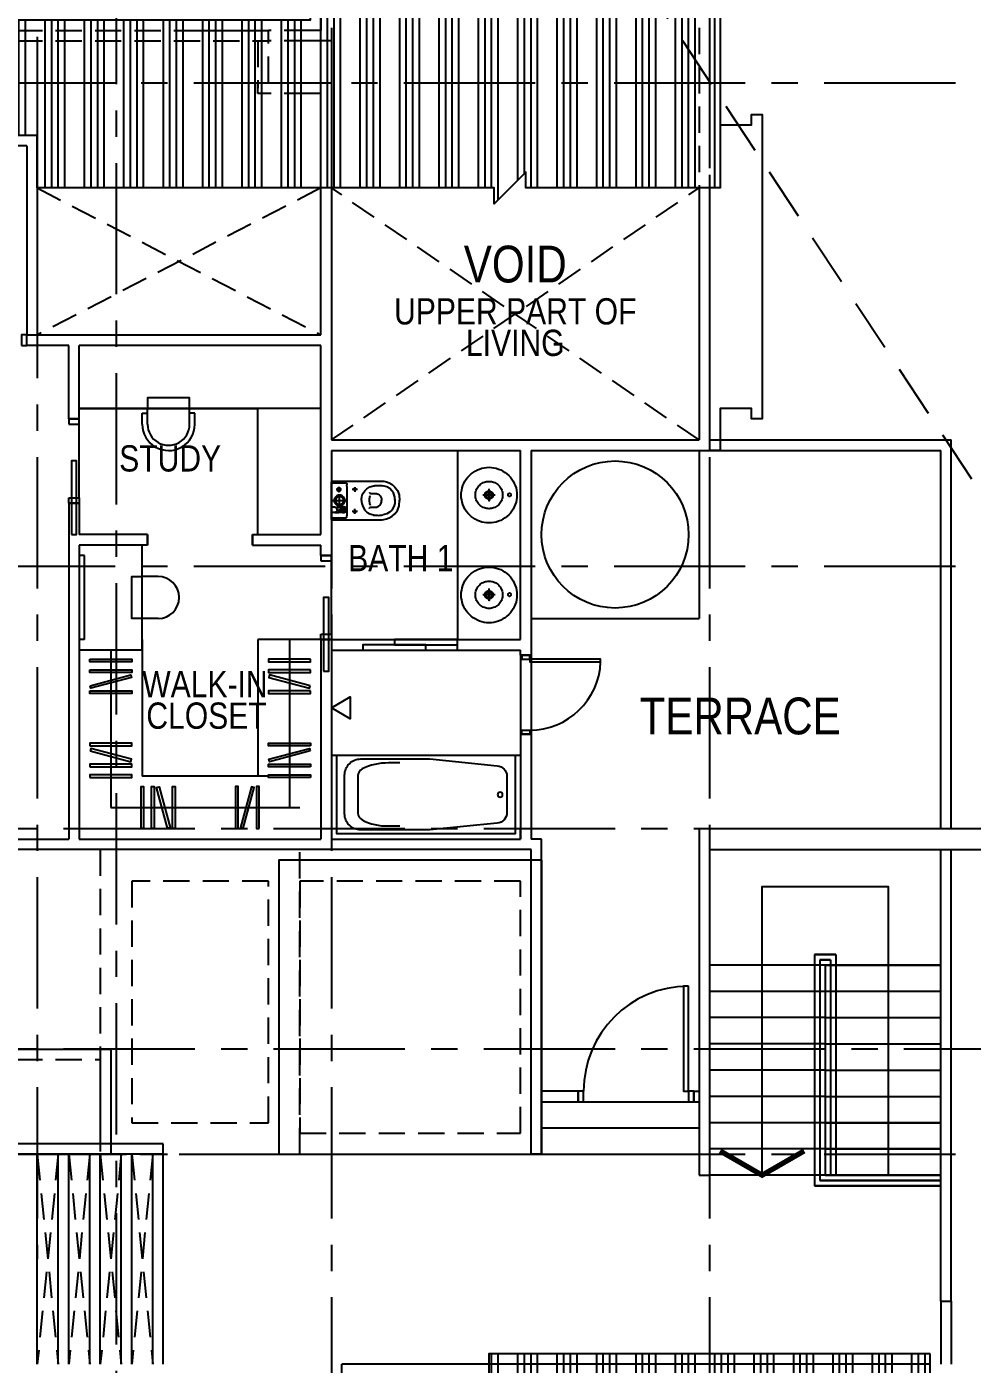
# Model space of a CAD drawing. Extents: x -202 to 81900, y 0 to 57000.
# Drawn here: x 48200 to 57200, y 31961 to 44696 of the extents above; entities that cross this region are included whole.
import ezdxf
from ezdxf.enums import TextEntityAlignment as Align

# ---------------------------------------------------------------- set-up
doc = ezdxf.new("R2010")
doc.units = 0
doc.header["$LTSCALE"] = 1000
doc.header["$MEASUREMENT"] = 0
for name, pattern in [('CENTER', [2, 1.25, -0.25, 0.25, -0.25]), ('DASHED', [0.75, 0.5, -0.25]), ('HIDDEN', [0.375, 0.25, -0.125])]:
    doc.linetypes.add(name, pattern=pattern)
doc.layers.get('0').update_dxf_attribs({"linetype": 'CONTINUOUS'})
for name, color, linetype in [('A-_ANOTGRID_E-', 8, 'CENTER'), ('A-_ANOTSYBL_E-', 7, 'CONTINUOUS'), ('A-_DOOR----_E-', 7, 'CONTINUOUS'), ('A-_FIXR----_E-', 7, 'CONTINUOUS'), ('A-_FURT----_E-', 4, 'CONTINUOUS'), ('A-_ROOF----_E-', 5, 'CONTINUOUS'), ('A-_ROOF----_H-', 8, 'CONTINUOUS'), ('A-_SANIFIXR_E-', 7, 'CONTINUOUS'), ('A-_SITESTBK_E-', 1, 'DASHED'), ('A-_SLABSTEP_E-', 7, 'CONTINUOUS'), ('A-_SPAC----_E-', 7, 'CONTINUOUS'), ('A-_STRC----_E-', 7, 'CONTINUOUS'), ('A-_WALL----_E-', 1, 'CONTINUOUS'), ('A-_WALLPARP_E-', 7, 'CONTINUOUS'), ('A-_WALLSTRU_E-', 3, 'CONTINUOUS'), ('A-_WIND----_E-', 7, 'CONTINUOUS'), ('MERGE', 7, 'CONTINUOUS')]:
    doc.layers.add(name, color=color, linetype=linetype)
doc.styles.add('ARIAL-NARROW', font='ARIALN.TTF')

# ---------------------------------------------------------------- blocks, each defined once
blk = doc.blocks.new('HEM_DURA0401')
at = {"layer": 'MERGE', "color": 7}
for p, q in [((-69, 257), (-91, 250)), ((-47, 262), (-69, 257)), ((-24, 265), (-47, 262)), ((-1, 266), (-24, 265)), ((22, 265), (-1, 266)), ((45, 262), (22, 265)), ((68, 257), (45, 262)), ((90, 250), (68, 257)), ((-230, 133), (-241, 113)), ((-218, 153), (-230, 133)), ((-204, 171), (-218, 153)), ((-188, 188), (-204, 171)), ((-171, 204), (-188, 188)), ((-153, 218), (-171, 204)), ((-133, 230), (-153, 218)), ((-113, 241), (-133, 230)), ((-91, 250), (-113, 241)), ((111, 241), (90, 250)), ((132, 230), (111, 241)), ((151, 218), (132, 230)), ((170, 204), (151, 218)), ((187, 188), (170, 204)), ((202, 171), (187, 188)), ((216, 153), (202, 171)), ((229, 133), (216, 153)), ((240, 113), (229, 133)), ((-265, 24), (-266, 1)), ((-266, 1), (-265, -23)), ((-262, 47), (-265, 24)), ((-257, 69), (-262, 47)), ((-250, 91), (-257, 69)), ((-241, 113), (-250, 91)), ((248, 91), (240, 113)), ((255, 69), (248, 91)), ((260, 47), (255, 69)), ((263, 24), (260, 47)), ((264, 1), (263, 24)), ((263, -23), (264, 1)), ((-265, -23), (-262, -45)), ((-262, -45), (-257, -68)), ((-257, -68), (-250, -90)), ((-250, -90), (-241, -111)), ((-241, -111), (-230, -132)), ((229, -132), (240, -111)), ((240, -111), (248, -90)), ((248, -90), (255, -68)), ((255, -68), (260, -45)), ((260, -45), (263, -23)), ((-230, -132), (-218, -151)), ((-218, -151), (-204, -170)), ((-204, -170), (-188, -187)), ((-188, -187), (-171, -202)), ((-171, -202), (-153, -217)), ((-153, -217), (-133, -229)), ((-133, -229), (-113, -240)), ((-113, -240), (-91, -249)), ((-91, -249), (-69, -255)), ((68, -255), (90, -249)), ((90, -249), (111, -240)), ((111, -240), (132, -229)), ((132, -229), (151, -217)), ((151, -217), (170, -202)), ((170, -202), (187, -187)), ((187, -187), (202, -170)), ((202, -170), (216, -151)), ((216, -151), (229, -132)), ((-69, -255), (-47, -260)), ((-47, -260), (-24, -264)), ((-24, -264), (-1, -265)), ((-1, -265), (22, -264)), ((22, -264), (45, -260)), ((45, -260), (68, -255))]:
    blk.add_line(p, q, dxfattribs=at)
at = {"layer": 'MERGE', "color": 8}
for p, q in [((-14, 200), (-15, 198)), ((-15, 198), (-15, 196)), ((-15, 196), (-15, 193)), ((-15, 193), (-14, 191)), ((-13, 203), (-14, 200)), ((-14, 191), (-13, 189)), ((-11, 205), (-13, 203)), ((-13, 189), (-11, 187)), ((-9, 206), (-11, 205)), ((-11, 187), (-9, 185)), ((-6, 208), (-9, 206)), ((-9, 185), (-6, 183)), ((-4, 209), (-6, 208)), ((-6, 183), (-4, 182)), ((-1, 209), (-4, 209)), ((-4, 182), (-1, 182)), ((2, 210), (-1, 209)), ((-1, 182), (2, 182)), ((5, 209), (2, 210)), ((2, 182), (5, 182)), ((8, 209), (5, 209)), ((5, 182), (8, 182)), ((11, 208), (8, 209)), ((8, 182), (11, 183)), ((13, 206), (11, 208)), ((11, 183), (13, 185)), ((15, 205), (13, 206)), ((13, 185), (15, 187)), ((17, 203), (15, 205)), ((15, 187), (17, 189)), ((18, 200), (17, 203)), ((17, 189), (18, 191)), ((19, 198), (18, 200)), ((18, 191), (19, 193)), ((19, 196), (19, 198)), ((19, 193), (19, 196)), ((-57, 0), (60, 0)), ((-39, 3), (-40, -1)), ((-38, 10), (-39, 6)), ((-39, 6), (-39, 3)), ((-37, 13), (-38, 10)), ((-36, 16), (-37, 13)), ((-34, 19), (-36, 16)), ((-32, 22), (-34, 19)), ((-30, 25), (-32, 22)), ((-28, 27), (-30, 25)), ((-25, 30), (-28, 27)), ((-26, 4), (-27, 2)), ((-27, 2), (-27, -1)), ((-25, 8), (-26, 6)), ((-26, 6), (-26, 4)), ((-23, 32), (-25, 30)), ((-24, 11), (-25, 8)), ((-23, 13), (-24, 11)), ((-20, 34), (-23, 32)), ((-22, 15), (-23, 13)), ((-20, 16), (-22, 15)), ((-17, 35), (-20, 34)), ((-19, 18), (-20, 16)), ((-17, 20), (-19, 18)), ((-14, 36), (-17, 35)), ((-15, 21), (-17, 20)), ((-13, 22), (-15, 21)), ((-10, 38), (-14, 36)), ((-11, 23), (-13, 22)), ((-9, 24), (-11, 23)), ((-7, 38), (-10, 38)), ((-7, 25), (-9, 24)), ((-3, 39), (-7, 38)), ((-5, 26), (-7, 25)), ((-2, 26), (-5, 26)), ((0, 39), (-3, 39)), ((0, 26), (-2, 26)), ((0, 60), (0, -58)), ((3, 39), (0, 39)), ((2, 26), (0, 26)), ((5, 26), (2, 26)), ((7, 38), (3, 39)), ((7, 25), (5, 26)), ((10, 38), (7, 38)), ((9, 24), (7, 25)), ((11, 23), (9, 24)), ((14, 36), (10, 38)), ((13, 22), (11, 23)), ((15, 21), (13, 22)), ((17, 35), (14, 36)), ((17, 20), (15, 21)), ((20, 34), (17, 35)), ((19, 18), (17, 20)), ((20, 16), (19, 18)), ((23, 32), (20, 34)), ((22, 15), (20, 16)), ((23, 13), (22, 15)), ((25, 30), (23, 32)), ((24, 11), (23, 13)), ((25, 8), (24, 11)), ((28, 27), (25, 30)), ((26, 6), (25, 8)), ((26, 4), (26, 6)), ((27, 2), (26, 4)), ((27, -1), (27, 2)), ((30, 25), (28, 27)), ((32, 22), (30, 25)), ((34, 19), (32, 22)), ((36, 16), (34, 19)), ((37, 13), (36, 16)), ((38, 10), (37, 13)), ((39, 6), (38, 10)), ((39, 3), (39, 6)), ((40, -1), (39, 3)), ((-40, -1), (-39, -4)), ((-39, -4), (-39, -8)), ((-39, -8), (-38, -11)), ((-38, -11), (-37, -14)), ((-37, -14), (-36, -17)), ((-36, -17), (-34, -20)), ((-34, -20), (-32, -23)), ((-32, -23), (-30, -26)), ((-30, -26), (-28, -29)), ((-28, -29), (-25, -31)), ((-27, -1), (-27, -3)), ((-27, -3), (-26, -5)), ((-26, -5), (-26, -8)), ((-26, -8), (-25, -10)), ((-25, -10), (-24, -12)), ((-25, -31), (-23, -33)), ((-24, -12), (-23, -14)), ((-23, -14), (-22, -16)), ((-23, -33), (-20, -35)), ((-22, -16), (-20, -18)), ((-20, -18), (-19, -20)), ((-20, -35), (-17, -37)), ((-19, -20), (-17, -21)), ((-17, -21), (-15, -23)), ((-17, -37), (-14, -38)), ((-15, -23), (-13, -24)), ((-14, -38), (-10, -39)), ((-13, -24), (-11, -25)), ((-11, -25), (-9, -26)), ((-10, -39), (-7, -40)), ((-9, -26), (-7, -26)), ((-7, -26), (-5, -27)), ((-7, -40), (-3, -40)), ((-5, -27), (-2, -27)), ((-3, -40), (0, -40)), ((-2, -27), (0, -27)), ((0, -27), (2, -27)), ((0, -40), (3, -40)), ((2, -27), (5, -27)), ((3, -40), (7, -40)), ((5, -27), (7, -26)), ((7, -26), (9, -26)), ((7, -40), (10, -39)), ((9, -26), (11, -25)), ((10, -39), (14, -38)), ((11, -25), (13, -24)), ((13, -24), (15, -23)), ((14, -38), (17, -37)), ((15, -23), (17, -21)), ((17, -21), (19, -20)), ((17, -37), (20, -35)), ((19, -20), (20, -18)), ((20, -18), (22, -16)), ((20, -35), (23, -33)), ((22, -16), (23, -14)), ((23, -14), (24, -12)), ((23, -33), (25, -31)), ((24, -12), (25, -10)), ((25, -10), (26, -8)), ((25, -31), (28, -29)), ((26, -5), (27, -3)), ((26, -8), (26, -5)), ((27, -3), (27, -1)), ((28, -29), (30, -26)), ((30, -26), (32, -23)), ((32, -23), (34, -20)), ((34, -20), (36, -17)), ((36, -17), (37, -14)), ((37, -14), (38, -11)), ((38, -11), (39, -8)), ((39, -4), (40, -1)), ((39, -8), (39, -4))]:
    blk.add_line(p, q, dxfattribs=at)
blk.add_lwpolyline([(130, 0), (130, 11), (128, 23), (126, 34), (123, 44), (118, 55), (113, 65), (107, 75), (100, 84), (92, 92), (84, 100), (75, 107), (65, 113), (55, 118), (45, 122), (34, 126), (23, 128), (12, 130), (0, 130), (-11, 130), (-22, 128), (-33, 126), (-44, 122), (-55, 118), (-65, 113), (-74, 107), (-83, 100), (-92, 92), (-99, 84), (-106, 75), (-112, 65), (-117, 55), (-122, 44), (-125, 34), (-128, 23), (-129, 11), (-130, 0), (-129, -11), (-128, -23), (-125, -34), (-122, -44), (-117, -55), (-112, -65), (-106, -75), (-99, -84), (-92, -92), (-83, -100), (-74, -106), (-65, -113), (-55, -118), (-44, -122), (-33, -126), (-22, -128), (-11, -129), (0, -130), (12, -129), (23, -128), (34, -126), (45, -122), (55, -118), (65, -113), (75, -106), (84, -100), (92, -92), (100, -84), (107, -75), (113, -65), (118, -55), (123, -44), (126, -34), (128, -23), (130, -11), (130, 0), (130, 0)], close=True, dxfattribs=at)
blk = doc.blocks.new('HEM_DURA2501')
at = {"layer": 'MERGE', "color": 7}
for points in [[(-479, 184), (-484, 184), (-500, 182), (-523, 177), (-550, 167), (-578, 151), (-605, 127), (-628, 95), (-644, 52), (-649, -2)], [(-605, 0), (-605, 4), (-605, 15), (-603, 30), (-598, 50), (-589, 71), (-575, 92), (-554, 111), (-527, 128), (-491, 139)], [(-400, 139), (-402, 140), (-407, 140), (-414, 141), (-423, 142), (-435, 142), (-448, 143), (-462, 142), (-476, 141), (-491, 139)], [(-8, 184), (-24, 184), (-67, 184), (-130, 184), (-204, 184), (-282, 184), (-357, 184), (-419, 184), (-462, 184), (-479, 184)], [(-286, 0), (-286, 4), (-287, 15), (-290, 31), (-295, 50), (-304, 72), (-318, 93), (-338, 112), (-365, 128), (-400, 139)], [(-148, 149), (-149, 142), (-149, 120), (-150, 88), (-150, 49), (-151, 6), (-151, -39), (-151, -82), (-150, -120), (-148, -149)], [(-131, 167), (-132, 167), (-133, 167), (-136, 167), (-138, 167), (-141, 165), (-144, 163), (-146, 160), (-148, 155), (-148, 149)], [(0, 167), (-5, 167), (-17, 167), (-34, 167), (-55, 167), (-77, 167), (-97, 167), (-115, 167), (-127, 167), (-131, 167)], [(-7, 184), (-7, 184), (-6, 184), (-5, 184), (-4, 183), (-3, 183), (-2, 182), (-1, 181), (0, 179), (0, 177)], [(0, 177), (0, 165), (0, 132), (0, 85), (0, 29), (0, -29), (0, -85), (0, -132), (0, -165), (0, -177)], [(-479, -184), (-484, -184), (-500, -182), (-523, -176), (-550, -167), (-578, -151), (-605, -127), (-628, -95), (-644, -52), (-649, 2)], [(-605, 0), (-606, -4), (-605, -15), (-603, -31), (-598, -50), (-590, -71), (-576, -92), (-555, -112), (-528, -128), (-491, -139)], [(-286, 0), (-286, -4), (-287, -15), (-289, -30), (-294, -49), (-303, -70), (-317, -92), (-337, -111), (-365, -128), (-400, -139)], [(-400, -139), (-402, -140), (-407, -140), (-414, -141), (-423, -142), (-435, -142), (-448, -143), (-462, -142), (-476, -141), (-491, -139)], [(-8, -184), (-24, -184), (-67, -184), (-130, -184), (-204, -184), (-282, -184), (-357, -184), (-419, -184), (-462, -184), (-479, -184)], [(-131, -167), (-132, -167), (-133, -167), (-136, -167), (-138, -167), (-141, -165), (-144, -163), (-146, -160), (-148, -155), (-148, -149)], [(0, -167), (-5, -167), (-17, -167), (-34, -167), (-55, -167), (-77, -167), (-97, -167), (-115, -167), (-127, -167), (-131, -167)], [(-7, -184), (-7, -184), (-6, -184), (-5, -184), (-4, -183), (-3, -183), (-2, -182), (-1, -181), (0, -179), (0, -177)]]:
    blk.add_lwpolyline(points, dxfattribs=at)
at = {"layer": 'MERGE', "color": 8}
for points in [[(-362, 76), (-362, 75), (-362, 74), (-363, 73), (-365, 71), (-367, 69), (-369, 68), (-373, 66), (-377, 65), (-381, 65), (-381, 65), (-387, 65), (-393, 65), (-399, 65), (-405, 65), (-411, 65), (-415, 65), (-419, 66), (-422, 66), (-423, 66), (-423, 66), (-425, 65), (-430, 65), (-437, 62), (-446, 59), (-455, 53), (-463, 44), (-471, 32), (-476, 17), (-478, -2)], [(-362, -76), (-362, -75), (-362, -74), (-363, -73), (-365, -71), (-367, -69), (-369, -68), (-373, -66), (-377, -65), (-381, -65), (-381, -65), (-387, -65), (-393, -65), (-399, -65), (-405, -65), (-411, -65), (-415, -65), (-419, -66), (-422, -66), (-423, -66), (-423, -66), (-425, -65), (-430, -65), (-437, -62), (-446, -59), (-455, -53), (-463, -44), (-471, -32), (-476, -17), (-478, 2)], [(-371, 45), (-371, 44), (-369, 40), (-367, 33), (-366, 23), (-364, 12), (-363, -1), (-364, -15), (-366, -31), (-369, -47)], [(-247, 105), (-246, 105), (-241, 105), (-234, 105), (-226, 105), (-218, 105), (-210, 105), (-203, 105), (-199, 105), (-197, 105)], [(-212, 106), (-212, 108), (-213, 110), (-214, 112), (-215, 113), (-216, 114), (-218, 115), (-219, 116), (-221, 117), (-223, 117), (-223, 117), (-225, 117), (-227, 116), (-229, 115), (-230, 114), (-231, 113), (-232, 112), (-233, 110), (-234, 108), (-234, 106), (-234, 106), (-234, 104), (-233, 102), (-232, 101), (-231, 99), (-230, 98), (-229, 97), (-227, 96), (-225, 96), (-223, 95), (-223, 95), (-221, 96), (-219, 96), (-218, 97), (-216, 98), (-215, 99), (-214, 101), (-213, 102), (-212, 104), (-212, 106)], [(-223, 127), (-223, 125), (-223, 121), (-223, 115), (-223, 107), (-223, 100), (-223, 92), (-223, 86), (-223, 82), (-223, 80)], [(-148, 89), (-146, 89), (-140, 89), (-132, 89), (-122, 89), (-111, 89), (-101, 89), (-93, 89), (-87, 89), (-85, 89)], [(-89, 89), (-89, 94), (-91, 98), (-93, 103), (-95, 106), (-98, 110), (-102, 112), (-106, 114), (-111, 116), (-116, 116), (-116, 116), (-121, 116), (-125, 114), (-129, 112), (-133, 110), (-136, 106), (-139, 103), (-141, 98), (-142, 94), (-143, 89), (-143, 89), (-142, 84), (-141, 80), (-139, 75), (-136, 72), (-133, 68), (-129, 66), (-125, 64), (-121, 63), (-116, 62), (-116, 62), (-111, 63), (-106, 64), (-102, 66), (-98, 68), (-95, 72), (-93, 75), (-91, 80), (-89, 84), (-89, 89)], [(-14, 1), (-18, 1), (-30, 1), (-47, 1), (-67, 1), (-88, 1), (-108, 1), (-125, 1), (-137, 1), (-141, 1)], [(-98, 89), (-98, 92), (-99, 95), (-100, 98), (-102, 101), (-104, 103), (-107, 105), (-110, 106), (-113, 107), (-116, 107), (-116, 107), (-119, 107), (-122, 106), (-125, 105), (-127, 103), (-130, 101), (-131, 98), (-133, 95), (-134, 92), (-134, 89), (-134, 89), (-134, 86), (-133, 83), (-131, 80), (-130, 77), (-127, 75), (-125, 74), (-122, 72), (-119, 71), (-116, 71), (-116, 71), (-113, 71), (-110, 72), (-107, 74), (-104, 75), (-102, 77), (-100, 80), (-99, 83), (-98, 86), (-98, 89)], [(-26, 1), (-27, 10), (-29, 19), (-33, 27), (-38, 34), (-44, 40), (-51, 45), (-59, 49), (-68, 51), (-77, 52), (-77, 52), (-87, 51), (-95, 49), (-103, 45), (-110, 40), (-117, 34), (-122, 27), (-125, 19), (-128, 10), (-129, 1), (-129, 1), (-128, -8), (-125, -17), (-122, -25), (-117, -32), (-110, -38), (-103, -43), (-95, -47), (-87, -50), (-77, -50), (-77, -50), (-68, -50), (-59, -47), (-51, -43), (-44, -38), (-38, -32), (-33, -25), (-29, -17), (-27, -8), (-26, 1)], [(-117, 116), (-114, 116), (-106, 116), (-95, 116), (-82, 116), (-68, 117), (-55, 117), (-44, 117), (-37, 117), (-34, 117)], [(-116, 124), (-116, 121), (-116, 115), (-116, 106), (-116, 95), (-116, 84), (-116, 73), (-116, 64), (-116, 58), (-116, 55)], [(-39, 1), (-39, 8), (-41, 14), (-44, 20), (-48, 26), (-52, 30), (-58, 34), (-64, 37), (-70, 39), (-77, 40), (-77, 40), (-84, 39), (-91, 37), (-97, 34), (-102, 30), (-107, 26), (-111, 20), (-114, 14), (-115, 8), (-116, 1), (-116, 1), (-115, -6), (-114, -13), (-111, -19), (-107, -24), (-102, -29), (-97, -32), (-91, -35), (-84, -37), (-77, -38), (-77, -38), (-70, -37), (-64, -35), (-58, -32), (-52, -29), (-48, -24), (-44, -19), (-41, -13), (-39, -6), (-39, 1)], [(-106, 64), (-106, 64), (-103, 65), (-100, 66), (-97, 67), (-93, 69), (-89, 70), (-86, 71), (-84, 72), (-83, 72)], [(-95, 102), (-94, 102), (-91, 102), (-87, 102), (-83, 102), (-78, 102), (-73, 102), (-69, 102), (-66, 102), (-65, 102)], [(-70, 102), (-70, 103), (-70, 105), (-71, 106), (-72, 107), (-73, 108), (-74, 109), (-75, 110), (-77, 110), (-78, 110), (-78, 110), (-80, 110), (-81, 110), (-83, 109), (-84, 108), (-85, 107), (-86, 106), (-87, 105), (-87, 103), (-87, 102), (-87, 102), (-87, 100), (-87, 99), (-86, 97), (-85, 96), (-84, 95), (-83, 94), (-81, 94), (-80, 93), (-78, 93), (-78, 93), (-77, 93), (-75, 94), (-74, 94), (-73, 95), (-72, 96), (-71, 97), (-70, 99), (-70, 100), (-70, 102)], [(-83, 72), (-82, 72), (-79, 72), (-74, 72), (-69, 72), (-63, 72), (-57, 72), (-53, 72), (-50, 72), (-48, 72)], [(-78, 122), (-78, 121), (-78, 118), (-78, 112), (-78, 106), (-78, 100), (-78, 94), (-78, 89), (-78, 85), (-78, 84)], [(-77, 60), (-77, 56), (-77, 45), (-77, 29), (-77, 10), (-77, -9), (-77, -28), (-77, -44), (-77, -55), (-77, -59)], [(-55, 91), (-55, 92), (-55, 94), (-54, 97), (-52, 101), (-50, 106), (-47, 110), (-43, 113), (-37, 115), (-30, 116)], [(-55, 91), (-55, 90), (-55, 88), (-54, 84), (-53, 81), (-51, 76), (-48, 73), (-43, 69), (-37, 67), (-29, 66), (-29, 66), (-21, 66), (-15, 66), (-11, 66), (-7, 66), (-5, 66), (-4, 66), (-3, 66), (-3, 66), (-2, 66)], [(-30, 116), (-29, 116), (-26, 116), (-22, 116), (-18, 116), (-13, 116), (-8, 116), (-4, 116), (-1, 116), (0, 116)], [(-247, -105), (-246, -105), (-241, -105), (-234, -105), (-226, -105), (-218, -105), (-210, -105), (-203, -105), (-199, -105), (-197, -105)], [(-212, -106), (-212, -104), (-213, -102), (-214, -101), (-215, -99), (-216, -98), (-218, -97), (-219, -96), (-221, -96), (-223, -95), (-223, -95), (-225, -96), (-227, -96), (-229, -97), (-230, -98), (-231, -99), (-232, -101), (-233, -102), (-234, -104), (-234, -106), (-234, -106), (-234, -108), (-233, -110), (-232, -112), (-231, -113), (-230, -114), (-229, -115), (-227, -116), (-225, -117), (-223, -117), (-223, -117), (-221, -117), (-219, -116), (-218, -115), (-216, -114), (-215, -113), (-214, -112), (-213, -110), (-212, -108), (-212, -106)], [(-223, -127), (-223, -125), (-223, -121), (-223, -115), (-223, -107), (-223, -100), (-223, -92), (-223, -86), (-223, -82), (-223, -80)], [(-96, -103), (-94, -103), (-89, -103), (-83, -103), (-75, -103), (-66, -103), (-58, -103), (-52, -103), (-47, -103), (-45, -103)], [(-54, -103), (-54, -100), (-55, -97), (-57, -94), (-58, -92), (-60, -90), (-63, -88), (-66, -87), (-69, -86), (-72, -85), (-72, -85), (-75, -86), (-78, -87), (-81, -88), (-83, -90), (-85, -92), (-87, -94), (-88, -97), (-89, -100), (-89, -103), (-89, -103), (-89, -106), (-88, -109), (-87, -112), (-85, -114), (-83, -116), (-81, -118), (-78, -119), (-75, -120), (-72, -121), (-72, -121), (-69, -120), (-66, -119), (-63, -118), (-60, -116), (-58, -114), (-57, -112), (-55, -109), (-54, -106), (-54, -103)], [(-62, -103), (-62, -101), (-62, -100), (-63, -98), (-64, -97), (-65, -95), (-67, -94), (-68, -94), (-70, -93), (-72, -93), (-72, -93), (-74, -93), (-75, -94), (-77, -94), (-78, -95), (-79, -97), (-80, -98), (-81, -100), (-81, -101), (-82, -103), (-82, -103), (-81, -105), (-81, -106), (-80, -108), (-79, -109), (-78, -111), (-77, -112), (-75, -112), (-74, -113), (-72, -113), (-72, -113), (-70, -113), (-68, -112), (-67, -112), (-65, -111), (-64, -109), (-63, -108), (-62, -106), (-62, -105), (-62, -103)], [(-72, -125), (-72, -123), (-72, -119), (-72, -113), (-72, -106), (-72, -98), (-72, -90), (-72, -84), (-72, -80), (-72, -78)]]:
    blk.add_lwpolyline(points, dxfattribs=at)
blk = doc.blocks.new('TUB6')
at = {"layer": 'A-_FIXR----_E-'}
blk.add_lwpolyline([(1700, 375), (0, 375), (0, -375), (1700, -375)], close=True, dxfattribs=at)
blk.add_lwpolyline([(172, -274), (813, -338), (1471, -338, 0.414214), (1624, -185), (1624, 185, 0.414214), (1471, 338), (813, 338), (172, 274, 0.386807), (80, 173), (80, -173, 0.386807)], format="xyb", close=True, dxfattribs=at)
blk.add_lwpolyline([(1100, 300), (1207, 300, -0.120814), (1458, 243, -0.197037), (1500, 179), (1500, -179, -0.197037), (1458, -243, -0.120814), (1207, -300), (1100, -300, -0.096183)], format="xyb", dxfattribs=at)
blk.add_circle((144, -2), 23.9, dxfattribs=at)
blk = doc.blocks.new('SANISHSP')
blk.add_lwpolyline([(0, 0), (-52, -90), (52, -90)], close=True)
blk = doc.blocks.new('DOOR100A')
for points in [[(50, 50), (85, 50), (85, 950), (50, 950)], [(0, -50), (50, -50), (50, 50), (0, 50)], [(1000, -50), (950, -50), (950, 50), (1000, 50)]]:
    blk.add_lwpolyline(points, close=True)
blk.add_arc((50, 51), 900, 359.9115, 87.9115)

msp = doc.modelspace()

# ---------------------------------------------------------------- hatches: boundary and pattern name
at = {"layer": 'A-_ROOF----_H-'}
h = msp.add_hatch(dxfattribs=at)
h.set_pattern_fill('ANSI34', color=256, scale=500, angle=45, style=0)
h.paths.add_polyline_path([(19899.97, 43761.38), (19899.97, 42661.38), (16499.97, 42661.38), (16499.97, 40761.39), (16599.97, 40761.39), (16599.97, 41561.38), (19499.97, 41561.38), (19499.97, 39661.37), (19999.97, 39661.37), (19999.97, 41561.38), (22899.97, 41561.38), (22899.97, 42161.38), (27249.97, 42161.38), (27249.97, 42011.38), (27549.97, 42311.38), (27549.97, 42161.38), (29199.97, 42161.38), (29199.97, 44261.38), (25499.97, 44261.38), (25499.97, 43761.38)])
h.paths.add_polyline_path([(35699.97, 43161.38), (35699.97, 43661.38), (38599.97, 43661.38), (38599.97, 43161.38), (39099.97, 43161.38), (39099.97, 43661.38), (41899.97, 43661.38), (41899.97, 44761.38), (33099.97, 44761.38), (33099.97, 45261.38), (29399.97, 45261.38), (29399.97, 43161.38), (31049.97, 43161.38), (31049.97, 43311.38), (31349.97, 43011.38), (31349.97, 43161.38)])
h.paths.add_polyline_path([(48299.97, 43161.38), (52649.97, 43161.38), (52649.97, 43011.38), (52949.97, 43311.38), (52949.97, 43161.38), (54799.97, 43161.38), (54799.97, 45261.38), (50899.97, 45261.38), (50899.97, 44761.38), (42099.97, 44761.38), (42099.97, 43661.38), (44899.97, 43661.38), (44899.97, 43161.38), (45399.97, 43161.38), (45399.97, 43661.38), (48299.97, 43661.38)])
h.paths.add_polyline_path([(56799.96, 32061.38), (52599.97, 32061.38), (52599.97, 30461.38), (58149.97, 30461.38), (58149.97, 30611.38), (58449.97, 30311.38), (58449.97, 30461.38), (60899.97, 30461.38), (60899.97, 31061.38), (57799.97, 31061.38), (57799.97, 30961.37), (56799.96, 30961.35)])
h.paths.add_polyline_path([(47599.97, 23261.38), (47599.97, 21261.38), (54599.97, 21261.38), (54599.97, 23261.38), (51249.97, 23261.38), (51249.97, 23411.38), (50949.97, 23111.38), (50949.97, 23261.38)])
h.paths.add_polyline_path([(32099.97, 23261.38), (28749.97, 23261.38), (28749.97, 23111.38), (28449.97, 23411.38), (28449.97, 23261.38), (25099.97, 23261.38), (25099.97, 21261.38), (32099.97, 21261.38)])

# ---------------------------------------------------------------- linework, layer by layer
at = {"layer": 'A-_ANOTGRID_E-'}
for p, q in [((48299.97, 54598.55), (48299.97, 32961.37)), ((51099.97, 54598.55), (51099.97, 20761.37)), ((54699.97, 54598.55), (54699.97, 20761.37)), ((5790, 44161.38), (68200, 44161.38)), ((5790, 39561.37), (68200, 39561.37)), ((4550, 37061.37), (68200, 37061.37)), ((5790, 33961.37), (68200, 33961.37))]:
    msp.add_line(p, q, dxfattribs=at)
at = {"layer": 'A-_ANOTSYBL_E-', "linetype": 'CENTER'}
msp.add_line((49050, 47398.55), (49050, 10780), dxfattribs=at)
msp.add_lwpolyline([(59800.01, 34961.37), (16600, 34961.37), (16600, 38255.03), (4350, 38255.03)], dxfattribs=at)
at = {"layer": 'A-_DOOR----_E-'}
for p, q in [((53499.97, 34461.38), (54499.97, 34461.38)), ((53099.97, 34211.38), (54599.97, 34211.38)), ((53099.97, 33961.38), (54599.97, 33961.38))]:
    msp.add_line(p, q, dxfattribs=at)
for points in [[(48600, 40911.38), (48700, 40911.38), (48700, 40961.38), (48600, 40961.38)], [(48625, 39861.38), (48675, 39861.38), (48675, 40561.38), (48625, 40561.38)], [(48600, 40211.38), (48700, 40211.38), (48700, 40161.38), (48600, 40161.38)], [(50999.97, 39611.38), (51099.97, 39611.38), (51099.97, 39661.38), (50999.97, 39661.38)], [(51024.97, 38561.38), (51074.97, 38561.38), (51074.97, 39261.38), (51024.97, 39261.38)], [(50999.97, 38911.38), (51099.97, 38911.38), (51099.97, 38861.38), (50999.97, 38861.38)], [(54499.97, 35561.38), (54449.97, 35561.38), (54449.97, 34561.38), (54499.97, 34561.38)], [(53499.97, 34561.38), (53449.97, 34561.38), (53449.97, 34461.38), (53499.97, 34461.38)], [(53499.97, 34561.38), (53449.97, 34561.38), (53449.97, 34461.38), (53499.97, 34461.38)], [(54549.97, 34561.38), (54499.97, 34561.38), (54499.97, 34461.38), (54549.97, 34461.38)]]:
    msp.add_lwpolyline(points, close=True, dxfattribs=at)
msp.add_arc((54499.97, 34561.38), 1000.01, 90.203593, 179.999916, dxfattribs=at)
at = {"layer": 'A-_FIXR----_E-'}
for p, q in [((50999.98, 41061.39), (48700.01, 41061.38)), ((48700.01, 41061.38), (50399.97, 41061.38)), ((50399.97, 39861.38), (50399.97, 41061.39)), ((49300, 38761.38), (49300, 39761.38)), ((48750, 39661.38), (48699.97, 39661.38)), ((48750, 38861.38), (48750, 39661.38)), ((48750, 38861.38), (48699.97, 38861.38)), ((49300, 38861.38), (49299.99, 37561.39)), ((50399.98, 38861.38), (50399.98, 37561.38)), ((50999.97, 38861.38), (50399.98, 38861.38)), ((49300, 38761.38), (48700, 38761.38)), ((50499.98, 37561.38), (49299.99, 37561.39))]:
    msp.add_line(p, q, dxfattribs=at)
at = {"layer": 'A-_FIXR----_E-', "color": 8}
for p, q in [((50699.98, 38861.38), (50699.97, 37261.38)), ((49000, 38761.38), (49000, 37261.41)), ((49000, 37261.41), (50799.97, 37261.38))]:
    msp.add_line(p, q, dxfattribs=at)
for points in [[(48800, 38673.88), (49200, 38673.88), (49200, 38648.88), (48800, 38648.88)], [(50899.98, 38673.88), (50499.98, 38673.88), (50499.98, 38648.88), (50899.98, 38648.88)], [(48800, 38573.88), (49200, 38573.88), (49200, 38548.88), (48800, 38548.88)], [(48803.58, 38421.69), (49189.95, 38525.22), (49196.42, 38501.07), (48810.05, 38397.54)], [(50899.98, 38573.88), (50499.98, 38573.88), (50499.98, 38548.88), (50899.98, 38548.88)], [(50896.4, 38421.69), (50510.03, 38525.22), (50503.55, 38501.07), (50889.93, 38397.54)], [(48800, 38373.88), (49200, 38373.88), (49200, 38348.88), (48800, 38348.88)], [(50899.98, 38373.88), (50499.98, 38373.88), (50499.98, 38348.88), (50899.98, 38348.88)], [(48800, 37848.88), (49200, 37848.88), (49200, 37873.88), (48800, 37873.88)], [(48803.58, 37801.07), (49189.95, 37697.54), (49196.42, 37721.69), (48810.05, 37825.22)], [(50899.97, 37848.88), (50499.97, 37848.88), (50499.97, 37873.88), (50899.97, 37873.88)], [(50896.39, 37801.07), (50510.02, 37697.54), (50503.55, 37721.69), (50889.92, 37825.22)], [(48800, 37648.88), (49200, 37648.88), (49200, 37673.88), (48800, 37673.88)], [(48800, 37548.88), (49200, 37548.88), (49200, 37573.88), (48800, 37573.88)], [(50899.97, 37648.88), (50499.97, 37648.88), (50499.97, 37673.88), (50899.97, 37673.88)], [(50899.97, 37548.88), (50499.97, 37548.88), (50499.97, 37573.88), (50899.97, 37573.88)], [(49287.49, 37061.41), (49287.49, 37461.41), (49312.49, 37461.41), (49312.49, 37061.41)], [(49387.49, 37061.41), (49387.49, 37461.41), (49412.49, 37461.41), (49412.49, 37061.41)], [(49539.68, 37064.98), (49436.16, 37451.36), (49460.3, 37457.83), (49563.82, 37071.45)], [(49587.49, 37061.4), (49587.49, 37461.4), (49612.49, 37461.4), (49612.49, 37061.4)], [(50212.49, 37061.4), (50212.48, 37461.4), (50187.48, 37461.4), (50187.49, 37061.4)], [(50260.3, 37064.98), (50363.82, 37451.36), (50339.67, 37457.83), (50236.15, 37071.45)], [(50412.49, 37061.41), (50412.48, 37461.41), (50387.48, 37461.41), (50387.49, 37061.41)], [(50412.49, 37061.41), (50412.48, 37461.41), (50387.48, 37461.41), (50387.49, 37061.41)]]:
    msp.add_lwpolyline(points, close=True, dxfattribs=at)
at = {"layer": 'A-_FURT----_E-'}
for p, q in [((49299.99, 41015.58), (49349.99, 41015.58)), ((49299.99, 40911.38), (49299.99, 41015.58)), ((49349.99, 40911.38), (49349.99, 41061.38)), ((49749.99, 40911.38), (49749.99, 41061.38)), ((49799.99, 41015.58), (49749.99, 41015.58)), ((49799.99, 40911.38), (49799.99, 41015.58)), ((49450, 39461.38), (49300, 39461.38)), ((49450, 39061.38), (49300, 39061.38))]:
    msp.add_line(p, q, dxfattribs=at)
at = {"layer": 'A-_FURT----_E-', "color": 8}
for points in [[(49749.99, 41061.38), (49749.99, 41161.38), (49349.99, 41161.38), (49349.99, 41061.38)], [(49300, 39061.38), (49200, 39061.38), (49200, 39461.38), (49300, 39461.38)]]:
    msp.add_lwpolyline(points, dxfattribs=at)
at = {"layer": 'A-_FURT----_E-'}
for centre, radius, start, end in [((49549.99, 40910.74), 250, 179.815149, 359.815149), ((49549.99, 40910.74), 200, 179.815149, 359.815149), ((49450.64, 39261.38), 200, 270.184851, 90.184851)]:
    msp.add_arc(centre, radius, start, end, dxfattribs=at)
at = {"layer": 'A-_ROOF----_E-'}
for points in [[(48299.97, 43161.38), (48299.97, 43661.38), (45399.97, 43661.38), (45399.97, 43161.38), (44899.97, 43161.38), (44899.97, 43661.38), (42099.97, 43661.38), (42099.97, 44761.38), (50899.97, 44761.38), (50899.97, 45261.38), (54799.97, 45261.38), (54799.97, 43161.38), (52949.97, 43161.38), (52949.97, 43311.38), (52649.97, 43011.38), (52649.97, 43161.38), (48299.97, 43161.38)], [(56799.96, 32061.38), (52599.97, 32061.38), (52599.97, 30461.38), (58149.97, 30461.38), (58149.97, 30611.38), (58449.97, 30311.38), (58449.97, 30461.38), (60899.97, 30461.38), (60899.97, 31061.38), (57799.97, 31061.38), (57799.97, 30961.37), (56799.96, 30961.35), (56799.96, 32061.38)]]:
    msp.add_lwpolyline(points, dxfattribs=at)
at = {"layer": 'A-_ROOF----_H-'}
for p, q in [((48700, 40211.38), (48700, 40911.38)), ((51099.97, 38911.38), (51099.97, 39611.38))]:
    msp.add_line(p, q, dxfattribs=at)
at = {"layer": 'A-_SANIFIXR_E-'}
for p, q in [((52300.03, 40661.38), (52300.03, 38861.4)), ((54599.97, 40661.38), (54599.97, 39061.38)), ((52999.97, 39061.38), (54599.97, 39061.38)), ((51100.03, 37761.38), (52900.03, 37761.38)), ((48299.97, 31961.38), (48299.97, 33961.38)), ((48499.97, 31961.38), (48499.97, 33961.38)), ((48599.97, 31961.38), (48599.97, 33961.38)), ((48799.97, 31961.38), (48799.97, 33961.38)), ((48899.97, 31961.38), (48899.97, 33961.38)), ((49099.97, 31961.38), (49099.97, 33961.38)), ((49199.97, 31961.38), (49199.97, 33961.38))]:
    msp.add_line(p, q, dxfattribs=at)
for points in [[(51699.94, 38811.4), (52299.94, 38811.4), (52299.94, 38861.4), (51699.94, 38861.4)], [(51399.94, 38761.4), (51999.94, 38761.4), (51999.94, 38811.4), (51399.94, 38811.4)]]:
    msp.add_lwpolyline(points, close=True, dxfattribs=at)
msp.add_circle((53799.97, 39861.37), 700.01, dxfattribs=at)
at = {"layer": 'A-_SITESTBK_E-'}
msp.add_lwpolyline([(47429.4, 21865.01), (18599.97, 22761.37), (8801.43, 39771.04), (49486.31, 52079.23), (69451.7, 21803.63), (61424.43, 22761.37), (47429.4, 21865.01)], close=True, dxfattribs=at)
at = {"layer": 'A-_SLABSTEP_E-'}
for p, q in [((51099.94, 38861.4), (52299.94, 38861.4)), ((51099.94, 38761.4), (52299.94, 38761.4)), ((52899.97, 38711.44), (52899.94, 37961.41)), ((52999.97, 38711.44), (52999.94, 37961.41)), ((56799.96, 31961.38), (51199.97, 31961.38))]:
    msp.add_line(p, q, dxfattribs=at)
at = {"layer": 'A-_STRC----_E-'}
for p, q in [((56899.97, 32561.37), (56899.97, 36861.39)), ((56999.97, 32561.37), (56999.97, 36861.39)), ((55699.97, 35861.39), (55699.97, 33661.39)), ((55899.97, 35861.39), (55699.97, 35861.39)), ((55699.97, 35861.39), (55899.97, 35861.39)), ((55749.97, 35811.39), (55749.97, 33711.39)), ((55849.97, 35811.39), (55749.97, 35811.39)), ((55749.97, 35811.39), (55849.97, 35811.39)), ((55849.97, 35811.39), (55849.97, 33761.39)), ((55899.97, 35861.39), (55899.97, 33761.39)), ((55799.97, 35761.39), (54699.97, 35761.39)), ((56899.97, 35761.39), (54699.97, 35761.39)), ((55749.97, 35761.39), (55749.97, 33761.39)), ((55799.97, 35761.39), (55799.97, 33761.39)), ((55799.97, 35761.39), (55799.97, 33761.39)), ((55799.97, 35761.39), (56899.97, 35761.39)), ((55849.97, 35761.39), (55849.97, 33761.39)), ((56899.97, 35511.39), (54699.97, 35511.39)), ((55799.97, 35261.39), (54699.97, 35261.39)), ((55799.97, 35261.39), (56899.97, 35261.39)), ((55799.97, 35011.39), (54699.97, 35011.39)), ((55799.97, 35011.39), (56899.97, 35011.39)), ((55799.97, 34761.39), (54699.97, 34761.39)), ((55799.97, 34761.39), (56899.97, 34761.39)), ((55799.97, 34511.39), (54699.97, 34511.39)), ((55799.97, 34511.39), (56899.97, 34511.39)), ((55799.97, 34261.39), (54699.97, 34261.39)), ((55799.97, 34261.39), (54699.97, 34261.39)), ((56899.97, 34261.39), (55799.97, 34261.39)), ((55799.97, 34261.39), (56899.97, 34261.39)), ((55799.97, 34261.39), (56899.97, 34261.39)), ((55799.97, 34011.39), (54699.97, 34011.39)), ((56899.97, 34011.39), (55799.97, 34011.39)), ((55799.97, 34011.39), (56899.97, 34011.39)), ((49399.97, 31961.38), (49399.97, 33961.37)), ((49499.97, 31961.38), (49499.97, 33961.37)), ((55799.97, 33761.39), (54699.97, 33761.39)), ((56899.97, 33761.39), (55799.97, 33761.39)), ((56899.97, 33761.39), (55799.97, 33761.39)), ((55799.97, 33761.39), (56899.97, 33761.39)), ((56899.97, 33661.39), (55699.97, 33661.39)), ((55699.97, 33661.39), (56899.97, 33661.39)), ((56899.97, 33711.39), (55749.97, 33711.39)), ((55749.97, 33711.39), (56899.97, 33711.39))]:
    msp.add_line(p, q, dxfattribs=at)
at = {"layer": 'A-_STRC----_E-', "color": 8}
msp.add_lwpolyline([(55199.97, 33761.39), (55199.97, 36511.39), (56399.97, 36511.39), (56399.97, 33761.39)], dxfattribs=at)
at = {"layer": 'A-_STRC----_E-', "const_width": 50}
msp.add_lwpolyline([(54799.97, 33992.33), (55199.97, 33761.39), (55599.97, 33992.33)], dxfattribs=at)
at = {"layer": 'A-_STRC----_E-'}
for p in [(52600.03, 40186.39), (52600.03, 39236.4)]:
    msp.add_point(p, dxfattribs=at)
at = {"layer": 'A-_WALL----_E-', "color": 8, "linetype": 'HIDDEN'}
for p, q in [((50999.97, 45161.38), (50999.97, 44661.38)), ((54699.97, 45161.38), (54699.97, 43161.38)), ((51099.97, 45061.38), (51099.97, 44561.38)), ((54599.97, 45061.38), (54599.97, 43161.38)), ((42099.97, 44661.38), (50499.97, 44661.38)), ((49749.97, 44661.38), (50499.97, 44661.38)), ((49749.97, 44661.38), (50499.97, 44661.38)), ((50499.97, 44561.38), (50499.97, 44661.38)), ((50499.97, 44561.38), (50499.97, 44661.38)), ((50499.97, 44161.38), (50499.97, 44661.38)), ((50899.97, 44661.38), (50499.97, 44661.38)), ((50999.97, 44661.38), (50899.97, 44661.38)), ((42099.97, 44561.38), (50499.97, 44561.38)), ((50399.97, 44561.38), (50399.97, 44111.38)), ((50899.97, 44561.38), (50499.97, 44561.38)), ((51099.97, 44561.38), (50899.97, 44561.38)), ((50399.97, 44161.38), (50399.97, 44161.38)), ((50399.97, 44161.38), (50399.97, 44161.38)), ((51099.97, 44161.39), (51099.97, 43161.38)), ((48299.97, 43161.38), (50999.97, 41761.39)), ((50999.97, 43161.38), (48299.97, 41761.39)), ((54599.97, 40761.38), (51099.97, 43161.38)), ((51099.97, 40761.38), (54599.97, 43161.38)), ((48499.97, 33961.38), (48299.97, 31961.38)), ((48299.97, 33961.38), (48499.97, 31961.38)), ((48799.97, 33961.38), (48599.97, 31961.38)), ((48599.97, 33961.38), (48799.97, 31961.38)), ((49099.97, 33961.38), (48899.97, 31961.38)), ((48899.97, 33961.38), (49099.97, 31961.38)), ((49399.97, 33961.38), (49199.97, 31961.38)), ((49199.97, 33961.38), (49399.97, 31961.38)), ((52699.97, 30461.38), (52699.97, 31961.38))]:
    msp.add_line(p, q, dxfattribs=at)
at = {"layer": 'A-_WALL----_E-'}
for p, q in [((50999.97, 41761.39), (50999.97, 43161.38)), ((51099.97, 43161.38), (51099.97, 40761.38)), ((54599.97, 43161.38), (54599.97, 40761.38)), ((54699.97, 43161.38), (54699.97, 40661.38)), ((48199.97, 41761.39), (50999.97, 41761.39)), ((48199.97, 41661.37), (48199.97, 41761.39)), ((48600, 41661.38), (48199.97, 41661.37)), ((48600, 40961.38), (48600, 41661.38)), ((50999.97, 41661.39), (48700, 41661.38)), ((48700, 40961.38), (48700, 41661.38)), ((50999.97, 39861.38), (50999.97, 41661.39)), ((48700, 40961.38), (48600, 40961.38)), ((48600, 40961.38), (48700, 40961.38)), ((51099.97, 40761.38), (54599.97, 40761.38)), ((51099.97, 40761.38), (54599.97, 40761.38)), ((51099.97, 40761.38), (54599.97, 40761.38)), ((51099.97, 40661.38), (52900, 40661.38)), ((51099.97, 40661.38), (51099.97, 39661.38)), ((52900, 38861.4), (52900, 40661.38)), ((52999.97, 40661.38), (52999.97, 38711.4)), ((52999.97, 40661.38), (54699.97, 40661.38)), ((53099.97, 40661.38), (54599.97, 40661.38)), ((53099.97, 40661.38), (54599.97, 40661.38)), ((53099.97, 40661.38), (54599.97, 40661.38)), ((53099.97, 40661.38), (54599.97, 40661.38)), ((48600, 40161.38), (48600, 36961.38)), ((48700, 40161.38), (48600, 40161.38)), ((48600, 40161.38), (48700, 40161.38)), ((48700, 40161.38), (48700, 39861.38)), ((49349.97, 39861.38), (48699.97, 39861.38)), ((49349.97, 39861.38), (49349.97, 39761.38)), ((49349.98, 39861.38), (49349.98, 39761.38)), ((49349.98, 39761.38), (49349.98, 39861.38)), ((50349.98, 39861.38), (50349.98, 39761.38)), ((50349.98, 39861.38), (50999.97, 39861.38)), ((50349.98, 39861.38), (50349.98, 39761.38)), ((50349.98, 39761.38), (50349.98, 39861.38)), ((49349.97, 39761.38), (48699.97, 39761.38)), ((48699.97, 39761.38), (48699.97, 37961.38)), ((48700, 39761.38), (48700, 36961.38)), ((50349.98, 39761.38), (50999.97, 39761.38)), ((50999.97, 39661.38), (50999.97, 39761.38)), ((51099.97, 39661.38), (50999.97, 39661.38)), ((51099.97, 39661.38), (50999.97, 39661.38)), ((50999.97, 39661.38), (51099.97, 39661.38)), ((50999.97, 38861.38), (50999.97, 36961.38)), ((51099.97, 38861.38), (50999.97, 38861.38)), ((50999.97, 38861.38), (51099.97, 38861.38)), ((51100.03, 38861.38), (51100.03, 36961.39)), ((52299.94, 38861.4), (52900, 38861.4)), ((52299.94, 38761.4), (52299.94, 38861.4)), ((52299.94, 38761.4), (52899.94, 38761.4)), ((52900, 38711.4), (52900, 38761.4)), ((52899.97, 38711.44), (52999.97, 38711.41)), ((52899.97, 38711.44), (52999.97, 38711.41)), ((52999.97, 38711.41), (52899.97, 38711.44)), ((52999.97, 38711.41), (52899.97, 38711.44)), ((52900, 38711.4), (52999.97, 38711.4)), ((52900, 38711.38), (52999.97, 38711.38)), ((52899.94, 37961.41), (52900, 36961.39)), ((52900, 37961.4), (52999.97, 37961.4)), ((52999.94, 37961.42), (53000, 36961.39)), ((52900, 36961.39), (52900, 37061.39)), ((54599.97, 37061.39), (58499.97, 37061.39)), ((54599.97, 37061.39), (54599.97, 33761.39)), ((46399.97, 36961.38), (48600, 36961.38)), ((48700, 36961.38), (50999.97, 36961.38)), ((51100.03, 36961.39), (52900, 36961.39)), ((53100, 36961.39), (53000, 36961.39)), ((53099.97, 34561.38), (53100, 36961.39)), ((52999.97, 36861.38), (46399.97, 36861.38)), ((52999.97, 33961.38), (52999.97, 36861.38)), ((54699.97, 36861.39), (58499.97, 36861.39)), ((54699.97, 36861.39), (54699.97, 33761.39)), ((48999.97, 34961.35), (48999.97, 34061.34)), ((53449.97, 34561.38), (53099.97, 34561.38)), ((53449.97, 34461.38), (53449.97, 34561.38)), ((53449.97, 34461.38), (53449.97, 34561.38)), ((54549.97, 34561.38), (54549.97, 34461.38)), ((54549.97, 34561.38), (54599.97, 34561.38)), ((54549.97, 34561.38), (54549.97, 34461.38)), ((54549.97, 34561.38), (54599.97, 34561.38)), ((53099.97, 34461.38), (53449.97, 34461.38)), ((53099.97, 34461.38), (53099.97, 33961.38)), ((54549.97, 34461.38), (54599.97, 34461.38)), ((54549.97, 34461.38), (54599.97, 34461.38)), ((49499.97, 34061.37), (46399.97, 34061.36)), ((49499.97, 33961.37), (49499.97, 34061.37)), ((49499.97, 33961.37), (44899.97, 33961.37)), ((53099.97, 33961.38), (52999.97, 33961.38)), ((54599.97, 33761.39), (54699.97, 33761.39)), ((56899.97, 32561.37), (56999.97, 32561.37)), ((56899.97, 32561.37), (56899.97, 31961.37)), ((56999.97, 32561.37), (56999.97, 31961.37)), ((51199.97, 29961.37), (51199.97, 31961.38)), ((51199.97, 29961.37), (51199.97, 31961.38)), ((51199.97, 29961.37), (51199.97, 31961.38))]:
    msp.add_line(p, q, dxfattribs=at)
at = {"layer": 'A-_WALL----_E-', "color": 8, "linetype": 'HIDDEN'}
for points in [[(50899.97, 44061.38), (50399.97, 44061.38), (50399.97, 44161.38), (50899.97, 44161.38)], [(50899.97, 44161.38), (51099.97, 44161.38), (51099.97, 44061.38)], [(50999.97, 43161.38), (50999.97, 44061.38), (50899.97, 44061.38)]]:
    msp.add_lwpolyline(points, dxfattribs=at)
for points in [[(50799.97, 36861.38), (48899.97, 36861.38), (48899.97, 33961.37), (50799.97, 33961.37)], [(50499.97, 36561.38), (49199.97, 36561.38), (49199.97, 34261.37), (50499.97, 34261.37)], [(50799.97, 34161.38), (52899.97, 34161.38), (52899.97, 36561.39), (50799.97, 36561.39)], [(48899.97, 34061.37), (48099.96, 34061.37), (48099.96, 34861.37), (48899.97, 34861.37)]]:
    msp.add_lwpolyline(points, close=True, dxfattribs=at)
at = {"layer": 'A-_WALL----_E-'}
for points in [[(50599.97, 33961.38), (53099.97, 33961.38), (53099.97, 36761.39), (50599.97, 36761.39)], [(48999.97, 33961.37), (47999.96, 33961.37), (47999.96, 34961.37), (48999.97, 34961.37)]]:
    msp.add_lwpolyline(points, close=True, dxfattribs=at)
at = {"layer": 'A-_WALLPARP_E-'}
for p, q in [((48299.97, 43661.38), (45399.97, 43661.38)), ((48199.97, 43561.38), (45499.97, 43561.38)), ((48199.97, 43561.38), (48199.97, 41761.39)), ((48299.97, 43661.38), (48299.97, 41761.39)), ((54699.97, 40761.38), (56999.97, 40761.38)), ((56999.97, 37061.39), (56999.97, 40761.38)), ((54699.97, 40661.38), (56899.97, 40661.38)), ((56899.97, 37061.39), (56899.97, 40661.38))]:
    msp.add_line(p, q, dxfattribs=at)
msp.add_lwpolyline([(54699.97, 44161.39), (54799.97, 44161.39), (54799.97, 43761.39), (55099.97, 43761.39), (55099.97, 43861.38), (55199.97, 43861.38), (55199.97, 40961.38), (55099.97, 40961.38), (55099.97, 41061.37), (54799.97, 41061.37), (54799.97, 40661.38), (54699.97, 40661.38)], dxfattribs=at)
at = {"layer": 'A-_WALLSTRU_E-'}
msp.add_line((53099.97, 36761.39), (53099.97, 33961.38), dxfattribs=at)
at = {"layer": 'A-_WIND----_E-'}
msp.add_lwpolyline([(48149.97, 41661.37), (48199.97, 41661.37), (48199.97, 41761.37), (48149.97, 41761.37)], close=True, dxfattribs=at)

# ---------------------------------------------------------------- block references
at = {"layer": 'A-_DOOR----_E-', "xscale": 0.75, "yscale": 0.75, "rotation": 270}
msp.add_blockref('DOOR100A', (52949.99, 38711.4), dxfattribs=at)
at = {"layer": 'A-_SANIFIXR_E-', "xscale": -1, "rotation": 270}
for p in [(52600.03, 40237.09), (52600.03, 39287.1)]:
    msp.add_blockref('HEM_DURA0401', p, dxfattribs=at)
at = {"layer": 'A-_SANIFIXR_E-', "rotation": 180}
msp.add_blockref('HEM_DURA2501', (51099.94, 40186.39), dxfattribs=at)
at = {"layer": 'A-_SANIFIXR_E-', "xscale": -2, "yscale": 2, "zscale": 2, "rotation": 90}
msp.add_blockref('SANISHSP', (51100.03, 38211.39), dxfattribs=at)
at = {"layer": 'A-_SANIFIXR_E-', "xscale": -1}
msp.add_blockref('TUB6', (52850.03, 37386.38), dxfattribs=at)

# ---------------------------------------------------------------- texts
at = {"layer": 'A-_SPAC----_E-', "style": 'ARIAL-NARROW'}
for s, height, p in [('VOID', 350, (52849.97, 42261.38)), ('UPPER PART OF', 250, (52849.97, 41861.38)), ('UPPER PART OF', 250, (52849.97, 41861.38)), ('LIVING', 250, (52849.97, 41561.38)), ('STUDY', 250, (49565.17, 40461.38)), ('BATH 1 ', 250, (51799.97, 39511.45)), ('WALK-IN', 250, (49896.11, 38311.94)), ('CLOSET', 250, (49911.11, 38011.94)), ('TERRACE', 350, (54990.78, 37958.81))]:
    msp.add_text(s, height=height, dxfattribs=at).set_placement(p, align=Align.CENTER)

doc.saveas('drawing.dxf')
